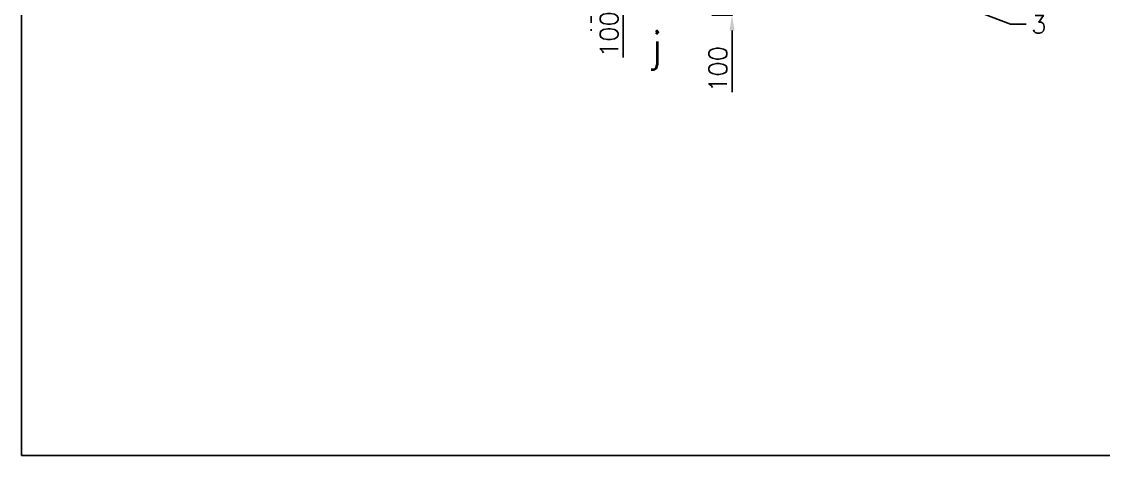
# Model space of a CAD drawing. Header units: millimetres. Extents: x -15295 to -9807, y 801 to 4683.
# Drawn here: x -15295 to -13188, y 802 to 1647 of the extents above; entities that cross this region are included whole.
import ezdxf

# ---------------------------------------------------------------- set-up
doc = ezdxf.new("R2010")
doc.units = ezdxf.units.MM
doc.linetypes.add('CENTERX2', pattern=[101.6, 63.5, -12.7, 12.7, -12.7])
doc.layers.add('点划线', color=1, linetype='CENTERX2')
doc.layers.add('细实线', color=7, linetype='Continuous')
doc.styles.get("Standard").update_dxf_attribs({"font": 'txt.shx', "height": 35})
doc.dimstyles.new('ISO-25', dxfattribs={"dimtxt": 1, "dimasz": 30, "dimexe": 1.25, "dimexo": 10, "dimgap": 10, "dimtad": 1, "dimtxsty": 'Standard', "dimcen": 2.5, "dimadec": 0, "dimazin": 0, "dimtfac": 1, "dimtmove": 0, "dimatfit": 3, "dimfxl": 0, "dimarcsym": 0})

# ---------------------------------------------------------------- blocks, each defined once
blk = doc.blocks.new('*D11')
at = {"color": 0, "lineweight": -2}
for p, q in [((-13911.4, 1758.5), (-13911.4, 1788.5)), ((-13973.6, 1728.5), (-13910.2, 1728.5)), ((-13911.4, 1728.5), (-13911.4, 1659.6)), ((-13950.5, 1659.6), (-13910.2, 1659.6)), ((-13911.4, 1629.6), (-13911.4, 1509.6))]:
    blk.add_line(p, q, dxfattribs=at)
at = {"color": 0}
for points in [[(-13916.4, 1758.5), (-13906.4, 1758.5), (-13911.4, 1728.5)], [(-13916.4, 1629.6), (-13906.4, 1629.6), (-13911.4, 1659.6)]]:
    blk.add_solid(points, dxfattribs=at)
at = {"layer": 'Defpoints', "color": 0}
for p in [(-13983.6, 1728.5), (-13911.4, 1728.5), (-13960.5, 1659.6)]:
    blk.add_point(p, dxfattribs=at)
at = {"color": 0, "insert": (-13938.9, 1554.6), "char_height": 35, "attachment_point": 5, "rotation": 90}
blk.add_mtext('100', dxfattribs=at)
blk = doc.blocks.new('_None')
blk = doc.blocks.new('*D326')
at = {"color": 0, "lineweight": -2}
for p, q in [((-14123.5, 1818.4), (-14123.5, 1848.4)), ((-14175.8, 1788.4), (-14122.2, 1788.4)), ((-14123.5, 1788.4), (-14123.5, 1727.4)), ((-14131.8, 1727.4), (-14124.7, 1727.4)), ((-14123.5, 1697.4), (-14123.5, 1577.4))]:
    blk.add_line(p, q, dxfattribs=at)
at = {"color": 0}
for points in [[(-14128.5, 1818.4), (-14118.5, 1818.4), (-14123.5, 1788.4)], [(-14128.5, 1697.4), (-14118.5, 1697.4), (-14123.5, 1727.4)]]:
    blk.add_solid(points, dxfattribs=at)
at = {"layer": 'Defpoints', "color": 0}
for p in [(-14185.8, 1788.4), (-14123.5, 1727.4), (-14121.8, 1727.4)]:
    blk.add_point(p, dxfattribs=at)
at = {"color": 0, "insert": (-14151, 1622.4), "char_height": 35, "attachment_point": 5, "rotation": 90}
blk.add_mtext('100', dxfattribs=at)

msp = doc.modelspace()

# ---------------------------------------------------------------- linework, layer by layer
for p, q in [((-15295.089, 4682.923), (-15295.089, 802.123)), ((-15295.089, 802.123), (-9806.529, 802.123))]:
    msp.add_line(p, q)
at = {"layer": '点划线'}
msp.add_line((-14185.811, 3054.481), (-14185.811, 1628.764), dxfattribs=at)

# ---------------------------------------------------------------- texts
at = {"insert": (-14071.549, 1626.674), "char_height": 55, "width": 676.36049, "attachment_point": 1}
msp.add_mtext('j', dxfattribs=at)
at = {"layer": '细实线', "color": 3, "insert": (-13328.803, 1659.182), "char_height": 35, "attachment_point": 1}
msp.add_mtext('3', dxfattribs=at)

# ---------------------------------------------------------------- dimensions: what is measured, and where the dimension line sits
at = {"color": 3}
dim = msp.add_linear_dim(base=(-14123.498, 1727.365), p1=(-14185.778, 1788.402), p2=(-14121.769, 1727.365), angle=90, text='100', dimstyle='ISO-25', override={"dimldrblk": 'None'}, dxfattribs=at)
dim.commit()
dim.dimension.update_dxf_attribs({"geometry": '*D326', "text_midpoint": (-14123.498, 1622.365), "dimtype": 160})
dim = msp.add_linear_dim(base=(-13911.445, 1728.498), p1=(-13960.531, 1659.607), p2=(-13983.571, 1728.498), angle=90, text='100', dimstyle='ISO-25', override={"dimldrblk": 'None'})
dim.commit()
dim.dimension.update_dxf_attribs({"geometry": '*D11', "text_midpoint": (-13911.445, 1554.607), "dimtype": 160})

# ---------------------------------------------------------------- leaders
at = {"layer": '细实线', "color": 3, "annotation_type": 0, "has_hookline": 1, "hookline_direction": 0, "text_width": 23.333}
msp.add_leader([(-13866.639, 1832.603), (-13368.803, 1641.682), (-13338.803, 1641.682)], dimstyle='ISO-25', override={"dimgap": 10, "dimtad": 0, "dimldrblk": 'None'}, dxfattribs=at)

doc.saveas('drawing.dxf')
